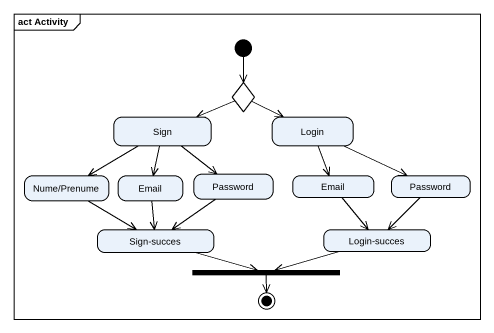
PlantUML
@startuml
mainframe act Activity
hide empty description
state Sign
state choice1 <<choice>>
state Login
state "Nume/Prenume" as Nume_Prenume
state Email
state Password
state "Email" as Email_2
state "Password" as Password_2
state "Sign-succes" as Sign_succes
state "Login-succes" as Login_succes
state fork1 <<join>>
[*] --> choice1
Sign -left-> Nume_Prenume
Sign --> Email
Sign --> Password
choice1 -left-> Sign
choice1 -right-> Login
Login --> Email_2
Login -right-> Password_2
Nume_Prenume -right-> Sign_succes
Email --> Sign_succes
Password --> Sign_succes
Email_2 --> Login_succes
Password_2 --> Login_succes
Sign_succes -right-> fork1
Login_succes -left-> fork1
fork1 --> [*]
@enduml
